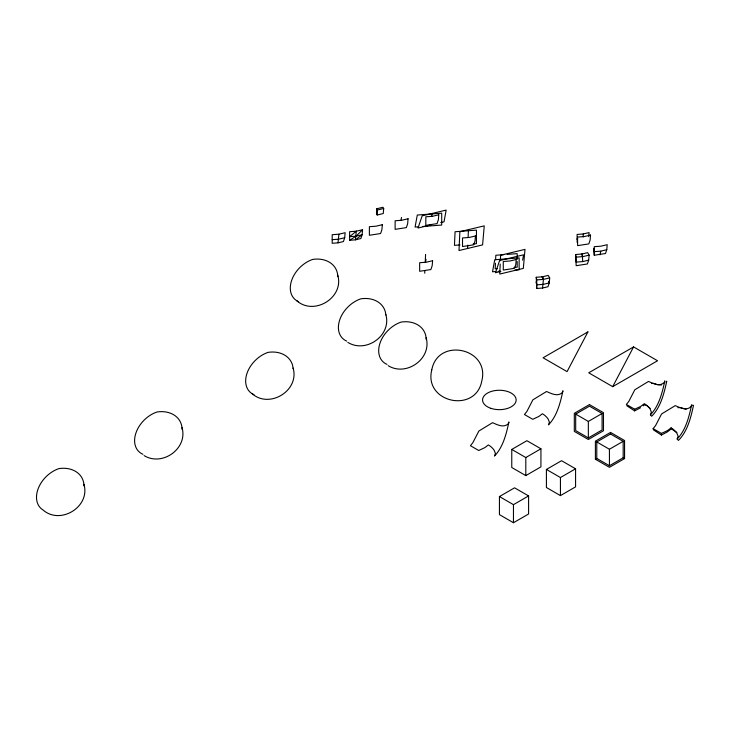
<?xml version="1.0" encoding="UTF-8"?>
<svg xmlns="http://www.w3.org/2000/svg" width="730" height="730" viewBox="0 0 730 730"><rect width="100%" height="100%" fill="white"/><g stroke="black" fill="none" stroke-linecap="round" stroke-linejoin="round"><path stroke-width="1.09" d="M626.769 405.725L634.625 410.871L634.689 409.247L640.83 406.336L644.334 403.672L645.94 404.73A29.693 17.137 0 0 1 650.138 409.055L651.379 412.176L650.394 414.804L651.671 416.228C660.686 407.331 664.117 393.37 666.736 381.197L666.207 382.593M661.398 435.062L661.453 433.428L667.594 430.527L671.098 427.862L672.704 428.921A29.693 17.137 0 0 1 676.902 433.246L678.143 436.367L677.157 438.995L678.435 440.409C687.45 431.521 690.881 417.56 693.5 405.387L691.593 405.068L691.1 406.573C686.629 411.145 680.123 407.778 675.277 405.615L661.581 413.956L655.549 425.645L653.14 428.629L653.533 429.915L661.398 435.062L667.33 431.932L671.381 428.802L676.883 432.562M338.893 234.202L337.999 242.844L332.187 243.282L332.187 234.713L338.893 234.202L345.144 232.706L344.697 237.743L343.41 241.548L337.999 242.844M376.707 208.762L376.479 213.744L377.218 214.985L383.25 213.543L383.697 208.506L382.958 207.274L376.707 208.762L377.446 210.003L377.218 214.985M424.732 273.221L424.833 270.967M425.243 262.034L425.59 254.387M467.592 248.474L467.748 245.143M468.094 237.396L468.45 229.64M495.46 263.202L495.195 268.868L497.395 268.704M495.615 259.807L495.825 255.272L503.691 254.679M500.214 264.077L499.758 274.051L523.328 268.412L524.998 249.386L500.616 255.217L500.36 260.756M543.439 279.389L542.545 288.031L536.733 288.469L536.231 277.272L542.938 276.761L543.439 279.389L549.69 277.893L548.212 275.42L541.961 276.916L543.439 279.389L536.733 279.9L536.231 277.272M583.161 236.958L583.297 233.965L589.073 232.587L588.727 236.611M582.649 261.605L582.367 253.994L575.669 254.505L576.171 262.097L582.649 261.605L588.681 260.163L589.119 255.126L587.641 252.653L581.39 254.149L582.878 256.622L589.119 255.126M362.564 229.704L362.126 234.741L360.83 238.546L355.419 239.841L349.615 240.279L349.615 231.711L356.322 231.2L362.564 229.704L356.094 236.182L349.615 240.279M549.69 277.893L549.252 282.93L547.956 286.735L542.545 288.031M606.776 249.715L607.214 244.678L600.963 246.174L594.266 246.685L594.266 255.254L605.48 253.52L606.776 249.715L600.735 251.156L594.266 251.649L593.791 248.373L594.266 255.254M691.593 405.068C689.038 416.848 685.753 430.262 677.157 438.995M400.925 220.56L401.5 217.43M431.631 216.573L432.206 213.443M425.499 262.28L426.028 259.369M522.616 260.135L523.592 254.816L499.603 260.555L495.46 272.728L500.88 271.432M600.069 254.816L600.735 251.156M588.681 260.163L587.385 263.968L576.171 265.702L575.669 254.505M612.698 386.654L633.567 346.914L657.548 360.757L612.698 386.654L588.718 372.811L633.567 346.914M643.157 405.862L644.599 404.812L646.862 405.624L650.12 408.371M650.394 414.804C658.989 406.072 662.265 392.667 664.829 380.877L664.327 382.392C659.856 386.955 653.359 383.588 648.505 381.425L634.817 389.774L628.786 401.454L626.377 404.447L634.689 409.247M511.767 449.434L526.905 440.701L540.93 448.795L540.93 466.862L525.801 475.604L511.767 467.501L511.767 449.434L525.801 457.537L540.93 448.795M575.687 414.12L589.448 406.181L602.095 413.481L602.095 429.961L588.343 437.9L575.687 430.6L575.687 414.12L588.343 421.429L602.095 413.481M640.566 407.741L634.625 410.871M499.43 496.564L514.568 487.822L528.593 495.925L528.593 513.993L513.464 522.726L499.43 514.632L499.43 496.564L513.464 504.658L528.593 495.925M546.414 469.436L561.553 460.703L575.578 468.797L575.578 486.864L560.439 495.606L546.414 487.503L546.414 469.436L560.439 477.539L575.578 468.797M610.536 432.416L595.397 441.157L595.397 459.225L609.431 467.319L624.561 458.586L624.561 440.518L610.536 432.416L610.536 434.012L596.775 441.951L596.775 458.431L609.431 465.731L623.183 457.792L624.561 458.586M596.775 441.951L609.431 449.26L623.183 441.312L623.183 457.792M595.397 459.225L596.775 458.431M651.598 383.496L653.542 383.332L657.274 384.664L661.453 385.048M377.446 210.003L383.697 208.506M344.697 237.743L338.665 239.184L332.187 239.677M431.019 224.913L418.025 228.025L422.168 215.843L446.158 210.103L444.013 221.811L440.765 222.586M418.409 226.82L415.078 227.076L417.286 215.04L441.705 213.187L441.705 225.05L422.843 226.482M583.297 233.965L577.101 234.44L577.101 239.404M459.946 244.924L454.452 245.344L455.073 231.748L476.435 230.123L476.435 243.674L473.131 243.92M507.067 254.423L517.178 253.648L517.178 259.296M576.171 257.133L582.878 256.622M513.883 267.445L517.178 267.198L517.178 261.55M495.843 271.524L492.513 271.779L494.721 259.743L519.139 257.891L519.139 269.753L514.705 270.091M498.061 271.359L500.278 271.186M536.231 282.236L536.733 284.864L543.211 284.371L549.252 282.93L548.558 281.36M677.878 407.714L680.305 407.523L686.145 409.211M347.882 342.416C366.013 353.649 391.809 335.481 385.86 314.502M388.159 365.675C406.3 376.908 432.087 358.74 426.147 337.762M144.075 455.575C162.206 466.798 188.002 448.631 182.053 427.661M653.14 428.629L661.453 433.428M610.536 434.012L623.183 441.312M296.864 300.815C314.155 316.044 344.323 297.603 337.753 275.101M252.224 393.771C269.516 408.992 299.683 390.559 293.113 368.048M671.098 427.862L671.381 428.802M83.959 484.291C90.538 506.802 60.371 525.235 43.07 510.014A25.906 18.323 -45 0 1 38.206 488.58A25.906 18.323 -45 0 1 58.938 468.614A25.906 20.431 -24.9 0 1 83.959 485.897M536.267 281.588L536.733 284.864M609.431 449.26L609.431 465.731M588.343 421.429L588.343 437.9M577.129 238.756L577.129 242.36M560.439 477.539L560.439 495.606M536.733 279.9L536.733 288.469M525.801 457.537L525.801 475.604M513.464 504.658L513.464 522.726M337.753 276.697A25.906 20.431 -24.9 0 0 312.723 259.415A25.906 18.323 -45 0 0 291.58 280.557A25.906 18.323 -45 0 0 298.606 301.718M182.053 429.267A25.906 20.431 -24.9 0 0 157.032 411.985A25.906 18.323 -45 0 0 135.88 433.127A25.906 18.323 -45 0 0 142.907 454.279M293.077 368.559A25.906 20.431 -24.9 0 0 268.083 352.371A25.906 18.323 -45 0 0 246.941 373.514A25.906 18.323 -45 0 0 253.967 394.674M385.823 315.013A25.906 20.431 -24.9 0 0 360.83 298.826A25.906 18.323 -45 0 0 339.687 319.968A25.906 18.323 -45 0 0 346.713 341.129M426.147 339.368A25.906 20.431 -24.9 0 0 401.117 322.085A25.906 18.323 -45 0 0 379.965 343.228A25.906 18.323 -45 0 0 386.991 364.38M356.322 231.2L355.419 239.841L362.126 234.741L356.094 236.182L349.615 236.675L356.322 231.2M459.873 231.693L459.006 250.527L482.585 244.888L484.255 225.862L459.873 231.693M382.337 224.694L381.89 229.731L380.595 233.536L369.38 235.27L369.38 226.701L376.087 226.19L382.337 224.694M408.079 218.772L407.641 223.8L406.345 227.614L395.131 229.348L395.131 220.77L401.829 220.259L408.079 218.772M432.607 260.71L432.169 265.747L430.873 269.552L419.659 271.286L419.659 262.718L426.366 262.207L432.607 260.71M438.785 214.784L438.347 219.812L437.051 223.626L425.827 225.36L425.827 216.783L432.534 216.281L438.785 214.784M475.476 235.963L475.029 241L473.733 244.805L462.519 246.539L462.519 237.971L469.226 237.46L475.476 235.963M516.22 259.488L515.782 264.525L514.486 268.33L503.271 270.063L503.271 261.495L509.969 260.984L516.22 259.488M590.552 235.06L590.114 240.097L588.818 243.902L577.603 245.636L577.603 237.067L584.31 236.556L590.552 235.06M508.883 422.132C506.319 433.921 503.043 447.326 494.447 456.058L495.433 453.43L494.192 450.31A29.693 17.137 0 0 0 489.994 445.984L488.388 444.926L484.884 447.59L478.743 450.501L470.43 445.702L472.839 442.709L478.871 431.029L492.558 422.679C497.413 424.842 503.91 428.209 508.381 423.646L508.883 422.132M562.903 390.952C560.339 402.732 557.054 416.137 548.458 424.878L549.444 422.25L548.203 419.13A29.693 17.137 0 0 0 544.005 414.795L542.408 413.737L538.904 416.401L532.754 419.312L524.441 414.512L526.859 411.519L532.882 399.839L546.578 391.49C551.424 393.652 557.93 397.029 562.401 392.457L562.903 390.952M431.777 369.918C423.519 402.677 475.796 413.864 481.827 380.868C490.095 348.101 437.817 336.913 431.777 369.918M587.933 331.885L567.064 371.625L543.083 357.782L587.933 331.885M589.448 404.593L574.309 413.326L574.309 431.393L588.343 439.496L603.473 430.755L603.473 412.687L589.448 404.593M490.952 408.353A16.799 9.7 0 0 0 516.156 399.958A16.799 9.7 0 0 0 490.952 391.554A16.799 9.7 0 0 0 490.952 408.353"/></g></svg>
